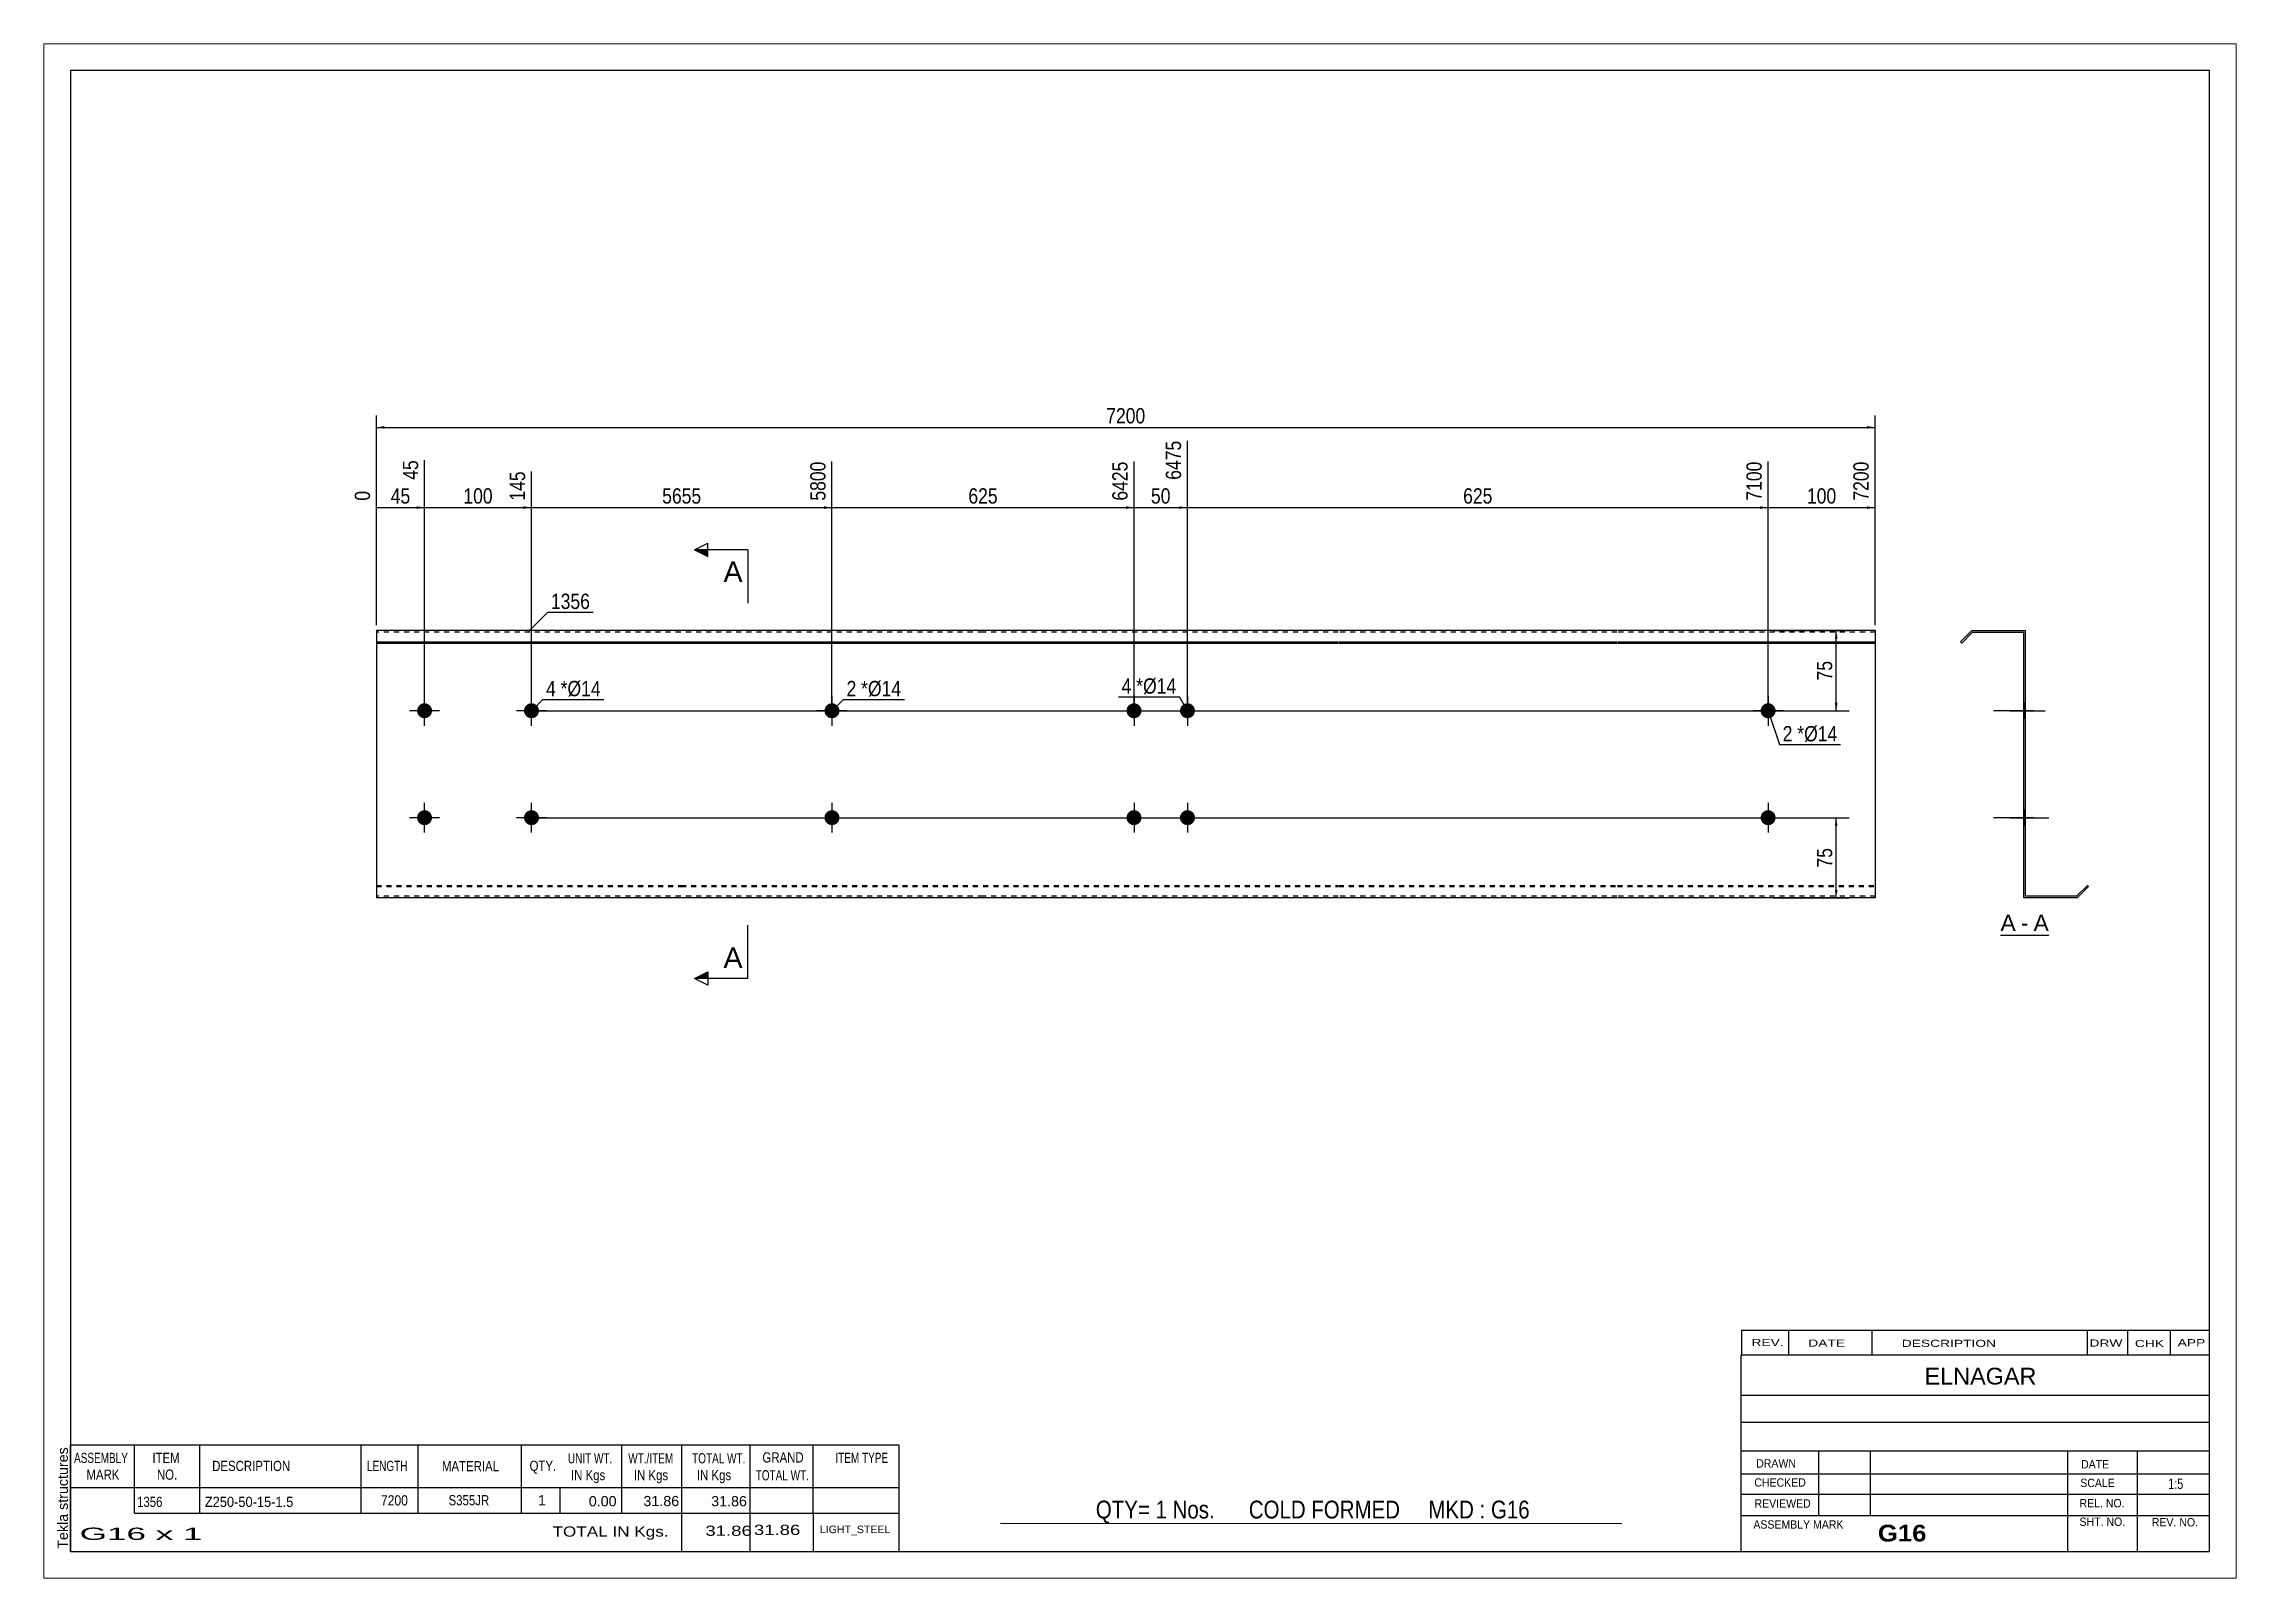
# Paper-space layout 'Layout1' of a CAD drawing. Header units: millimetres. Extents: x 0 to 410, y 0 to 287.
# The model-space entities are those that its viewports show. They can reach past a viewport. Long polylines and large blocks are cut down to what shows.
import ezdxf

# ---------------------------------------------------------------- set-up
doc = ezdxf.new("R2010")
doc.units = ezdxf.units.MM
doc.linetypes.add('DXK_LINE_DOT1', pattern=[1.8814, 0.9407, -0.9407])
doc.layers.add('Viewport layer', color=7, linetype='Continuous', plot=False)
doc.styles.add('Arial', font='ARIAL.TTF', dxfattribs={"height": 0.2})
doc.styles.add('Arial Bold', font='ARIALBD.TTF', dxfattribs={"height": 0.2})
doc.styles.add('Arial Narrow', font='ARIALN.TTF', dxfattribs={"height": 0.2})

# ---------------------------------------------------------------- blocks, each defined once
blk = doc.blocks.new('Unknown-629090086-1548')
at = {"color": 5, "linetype": 'Continuous'}
for p, q in [((342.8, 129.75), (-57.2, 129.75)), ((-57.2, 129.75), (-57.2, -147.25)), ((342.8, -147.25), (342.8, 129.75)), ((-57.2, -147.25), (342.8, -147.25))]:
    blk.add_line(p, q, dxfattribs=at)
at = {"color": 174, "linetype": 'Continuous', "style": 'Arial'}
blk.add_text('Tekla structures', height=1.9102, rotation=90, dxfattribs=at).set_placement((-57.7, -146.75))
blk = doc.blocks.new('Unknown-629090086-12 - 1227')
at = {"color": 7, "linetype": 'Continuous'}
blk.add_line((303.73, -31.95), (312.76, -31.95), dxfattribs=at)
at = {"color": 0, "linetype": 'Continuous'}
blk.add_wipeout([(306.57, -31.2), (306.57, -28), (303.73, -28), (303.73, -31.2)], dxfattribs=at)
blk.add_wipeout([(308.95, -31.2), (308.95, -28), (307.53, -28), (307.53, -31.2)], dxfattribs=at)
at = {"color": 96, "linetype": 'Continuous', "style": 'Arial'}
blk.add_text('A', height=3.06, dxfattribs=at).set_placement((303.73, -31.2))
at = {"color": 0, "linetype": 'Continuous'}
blk.add_wipeout([(312.76, -31.2), (312.76, -28), (309.91, -28), (309.91, -31.2)], dxfattribs=at)
at = {"color": 96, "linetype": 'Continuous', "style": 'Arial'}
for s, p in [('A', (309.91, -31.2)), ('-', (307.53, -31.2))]:
    blk.add_text(s, height=3.06, dxfattribs=at).set_placement(p)
blk = doc.blocks.new('Bolt-629090086-1223 - 1203')
at = {"linetype": 'Continuous'}
blk.add_hatch(color=3, dxfattribs=at).paths.add_polyline_path([(86.59, 10, -1), (83.79, 10, -1)])
at = {"color": 3, "linetype": 'Continuous'}
for p, q in [((85.19, 12.8), (85.19, 7.2)), ((87.99, 10), (82.39, 10))]:
    blk.add_line(p, q, dxfattribs=at)
blk = doc.blocks.new('Part-629090086-1218 - 1203')
at = {"color": 2, "linetype": 'Continuous'}
for p, q in [((0, 25), (0, -25)), ((56.9, 25), (0, 25)), ((113.39, 25), (57, 25)), ((179.88, 25), (113.49, 25)), ((231.98, 25), (179.98, 25)), ((280.27, 25), (232.08, 25)), ((280.27, 25), (280.27, -25)), ((0, 22.88), (56.9, 22.88)), ((0, 22.67), (56.9, 22.67)), ((57, 22.88), (113.39, 22.88)), ((57, 22.67), (113.39, 22.67)), ((113.49, 22.88), (179.88, 22.88)), ((113.49, 22.67), (179.88, 22.67)), ((179.98, 22.88), (231.98, 22.88)), ((179.98, 22.67), (231.98, 22.67)), ((232.08, 22.88), (280.27, 22.88)), ((232.08, 22.67), (280.27, 22.67)), ((56.9, -25), (0, -25)), ((113.39, -25), (57, -25)), ((179.88, -25), (113.49, -25)), ((231.98, -25), (179.98, -25)), ((280.27, -25), (232.08, -25))]:
    blk.add_line(p, q, dxfattribs=at)
at = {"color": 7, "linetype": 'DXK_LINE_DOT1'}
for p, q in [((56.9, 24.7), (0, 24.7)), ((113.39, 24.7), (57, 24.7)), ((179.88, 24.7), (113.49, 24.7)), ((231.98, 24.7), (179.98, 24.7)), ((280.27, 24.7), (232.08, 24.7)), ((0, -22.67), (56.9, -22.67)), ((0, -22.88), (56.9, -22.88)), ((57, -22.67), (113.39, -22.67)), ((57, -22.88), (113.39, -22.88)), ((113.49, -22.67), (179.88, -22.67)), ((113.49, -22.88), (179.88, -22.88)), ((179.98, -22.67), (231.98, -22.67)), ((179.98, -22.88), (231.98, -22.88)), ((232.08, -22.67), (280.27, -22.67)), ((232.08, -22.88), (280.27, -22.88)), ((56.9, -24.7), (0, -24.7)), ((113.39, -24.7), (57, -24.7)), ((179.88, -24.7), (113.49, -24.7)), ((231.98, -24.7), (179.98, -24.7)), ((280.27, -24.7), (232.08, -24.7))]:
    blk.add_line(p, q, dxfattribs=at)
blk = doc.blocks.new('Bolt-629090086-1219 - 1203')
at = {"linetype": 'Continuous'}
for points in [[(143.08, 10, -1), (140.28, 10, -1)], [(153.08, 10, -1), (150.28, 10, -1)], [(143.08, -10, -1), (140.28, -10, -1)], [(153.08, -10, -1), (150.28, -10, -1)]]:
    blk.add_hatch(color=3, dxfattribs=at).paths.add_polyline_path(points)
at = {"color": 3, "linetype": 'Continuous'}
for p, q in [((141.68, 12.8), (141.68, 7.2)), ((151.68, 12.8), (151.68, 7.2)), ((138.88, 10), (144.48, 10)), ((148.88, 10), (154.48, 10)), ((141.68, -7.2), (141.68, -12.8)), ((151.68, -7.2), (151.68, -12.8)), ((138.88, -10), (144.48, -10)), ((148.88, -10), (154.48, -10))]:
    blk.add_line(p, q, dxfattribs=at)
blk = doc.blocks.new('Bolt-629090086-1220 - 1203')
at = {"linetype": 'Continuous'}
blk.add_hatch(color=3, dxfattribs=at).paths.add_polyline_path([(86.59, -10, -1), (83.79, -10, -1)])
at = {"color": 3, "linetype": 'Continuous'}
for p, q in [((85.19, -7.2), (85.19, -12.8)), ((82.39, -10), (87.99, -10))]:
    blk.add_line(p, q, dxfattribs=at)
blk = doc.blocks.new('Bolt-629090086-1221 - 1203')
at = {"linetype": 'Continuous'}
blk.add_hatch(color=3, dxfattribs=at).paths.add_polyline_path([(261.67, -10, -1), (258.87, -10, -1)])
at = {"color": 3, "linetype": 'Continuous'}
for p, q in [((260.27, -7.2), (260.27, -12.8)), ((257.47, -10), (263.07, -10))]:
    blk.add_line(p, q, dxfattribs=at)
blk = doc.blocks.new('Bolt-629090086-1222 - 1203')
at = {"linetype": 'Continuous'}
blk.add_hatch(color=3, dxfattribs=at).paths.add_polyline_path([(261.67, 10, -1), (258.87, 10, -1)])
at = {"color": 3, "linetype": 'Continuous'}
for p, q in [((260.27, 12.8), (260.27, 7.2)), ((263.07, 10), (257.47, 10))]:
    blk.add_line(p, q, dxfattribs=at)
blk = doc.blocks.new('Bolt-629090086-1224 - 1203')
at = {"linetype": 'Continuous'}
for points in [[(9, 8.6, -1), (9, 11.4, -1)], [(29, 8.6, -1), (29, 11.4, -1)], [(9, -11.4, -1), (9, -8.6, -1)], [(29, -11.4, -1), (29, -8.6, -1)]]:
    blk.add_hatch(color=3, dxfattribs=at).paths.add_polyline_path(points)
at = {"color": 3, "linetype": 'Continuous'}
for p, q in [((9, 7.2), (9, 12.8)), ((29, 7.2), (29, 12.8)), ((11.8, 10), (6.2, 10)), ((31.8, 10), (26.2, 10)), ((9, -12.8), (9, -7.2)), ((29, -12.8), (29, -7.2)), ((11.8, -10), (6.2, -10)), ((31.8, -10), (26.2, -10))]:
    blk.add_line(p, q, dxfattribs=at)
blk = doc.blocks.new('Bolt-629090086-1232 - 1227')
at = {"linetype": 'Continuous'}
blk.add_hatch(color=3, dxfattribs=at).paths.add_polyline_path([(308.39, -11.4), (308.39, -8.6), (308.09, -8.6), (308.09, -11.4)])
at = {"color": 3, "linetype": 'Continuous'}
for p, q in [((306.19, -10), (312.79, -10)), ((308.09, -8.6), (308.39, -8.6)), ((308.09, -11.4), (308.39, -11.4))]:
    blk.add_line(p, q, dxfattribs=at)
blk = doc.blocks.new('Part-629090086-1229 - 1227')
at = {"color": 2, "linetype": 'Continuous'}
for p, q in [((298.39, 25), (296.27, 22.88)), ((296.48, 22.67), (298.52, 24.7)), ((298.39, 25), (308.39, 25)), ((298.52, 24.7), (308.09, 24.7)), ((308.09, -25), (308.09, 24.7)), ((308.39, -24.7), (308.39, 25)), ((296.27, 22.88), (296.48, 22.67)), ((317.97, -24.7), (320, -22.67)), ((318.09, -25), (320.21, -22.88)), ((320.21, -22.88), (320, -22.67)), ((318.09, -25), (308.09, -25)), ((317.97, -24.7), (308.39, -24.7))]:
    blk.add_line(p, q, dxfattribs=at)
blk = doc.blocks.new('Bolt-629090086-1230 - 1227')
at = {"linetype": 'Continuous'}
for points in [[(308.39, 8.6), (308.39, 11.4), (308.09, 11.4), (308.09, 8.6)], [(308.39, 8.6), (308.39, 11.4), (308.09, 11.4), (308.09, 8.6)], [(308.39, -11.4), (308.39, -8.6), (308.09, -8.6), (308.09, -11.4)], [(308.39, -11.4), (308.39, -8.6), (308.09, -8.6), (308.09, -11.4)]]:
    blk.add_hatch(color=3, dxfattribs=at).paths.add_polyline_path(points)
at = {"color": 3, "linetype": 'Continuous'}
for p, q in [((305.49, 10), (312.09, 10)), ((305.49, 10), (312.09, 10)), ((308.09, 11.4), (308.39, 11.4)), ((308.09, 11.4), (308.39, 11.4)), ((308.09, 8.6), (308.39, 8.6)), ((308.09, 8.6), (308.39, 8.6)), ((305.49, -10), (312.09, -10)), ((305.49, -10), (312.09, -10)), ((308.09, -8.6), (308.39, -8.6)), ((308.09, -8.6), (308.39, -8.6)), ((308.09, -11.4), (308.39, -11.4)), ((308.09, -11.4), (308.39, -11.4))]:
    blk.add_line(p, q, dxfattribs=at)
blk = doc.blocks.new('Bolt-629090086-1231 - 1227')
at = {"linetype": 'Continuous'}
blk.add_hatch(color=3, dxfattribs=at).paths.add_polyline_path([(308.39, -11.4), (308.39, -8.6), (308.09, -8.6), (308.09, -11.4)])
at = {"color": 3, "linetype": 'Continuous'}
for p, q in [((306.19, -10), (312.79, -10)), ((308.09, -8.6), (308.39, -8.6)), ((308.09, -11.4), (308.39, -11.4))]:
    blk.add_line(p, q, dxfattribs=at)
blk = doc.blocks.new('Bolt-629090086-1233 - 1227')
at = {"linetype": 'Continuous'}
blk.add_hatch(color=3, dxfattribs=at).paths.add_polyline_path([(308.39, 8.6), (308.39, 11.4), (308.09, 11.4), (308.09, 8.6)])
at = {"color": 3, "linetype": 'Continuous'}
for p, q in [((309.99, 10), (303.39, 10)), ((308.39, 11.4), (308.09, 11.4)), ((308.39, 8.6), (308.09, 8.6))]:
    blk.add_line(p, q, dxfattribs=at)
blk = doc.blocks.new('Bolt-629090086-1234 - 1227')
at = {"linetype": 'Continuous'}
blk.add_hatch(color=3, dxfattribs=at).paths.add_polyline_path([(308.39, 8.6), (308.39, 11.4), (308.09, 11.4), (308.09, 8.6)])
at = {"color": 3, "linetype": 'Continuous'}
for p, q in [((309.99, 10), (303.39, 10)), ((308.39, 11.4), (308.09, 11.4)), ((308.39, 8.6), (308.09, 8.6))]:
    blk.add_line(p, q, dxfattribs=at)
blk = doc.blocks.new('Bolt-629090086-1235 - 1227')
at = {"linetype": 'Continuous'}
for points in [[(308.39, 8.6), (308.39, 11.4), (308.09, 11.4), (308.09, 8.6)], [(308.39, 8.6), (308.39, 11.4), (308.09, 11.4), (308.09, 8.6)], [(308.39, -11.4), (308.39, -8.6), (308.09, -8.6), (308.09, -11.4)], [(308.39, -11.4), (308.39, -8.6), (308.09, -8.6), (308.09, -11.4)]]:
    blk.add_hatch(color=3, dxfattribs=at).paths.add_polyline_path(points)
at = {"color": 3, "linetype": 'Continuous'}
for p, q in [((309.99, 10), (302.39, 10)), ((309.99, 10), (302.39, 10)), ((308.39, 11.4), (308.09, 11.4)), ((308.39, 11.4), (308.09, 11.4)), ((308.39, 8.6), (308.09, 8.6)), ((308.39, 8.6), (308.09, 8.6)), ((309.99, -10), (302.39, -10)), ((309.99, -10), (302.39, -10)), ((308.39, -8.6), (308.09, -8.6)), ((308.39, -8.6), (308.09, -8.6)), ((308.39, -11.4), (308.09, -11.4)), ((308.39, -11.4), (308.09, -11.4))]:
    blk.add_line(p, q, dxfattribs=at)
blk = doc.blocks.new('StraightDimension-629090086-1283 - 1203')
at = {"linetype": 'Continuous'}
for points in [[(272.75, -11.5), (273, -10), (273.25, -11.5)], [(273.25, -23.5), (273, -25), (272.75, -23.5)]]:
    blk.add_hatch(color=7, dxfattribs=at).paths.add_polyline_path(points)
at = {"color": 7, "linetype": 'Continuous'}
for p, q in [((30, -10), (275.4, -10)), ((273, -25), (273, -10)), ((261.27, -25), (275.4, -25))]:
    blk.add_line(p, q, dxfattribs=at)
at = {"color": 0}
blk.add_wipeout([(272.85, -15.07), (268.65, -15.07), (268.65, -19.93), (272.85, -19.93)], dxfattribs=at)
at = {"color": 3, "style": 'Arial Narrow'}
blk.add_text('75', height=2.863, rotation=90.0002, dxfattribs=at).set_placement((272.25, -19.33))
blk = doc.blocks.new('StraightDimension-629090086-1244 - 1203')
at = {"linetype": 'Continuous'}
blk.add_hatch(color=7, dxfattribs=at).paths.add_polyline_path([(150.18, 48.25), (151.68, 48), (150.18, 47.75)])
at = {"color": 7, "linetype": 'Continuous'}
for p, q in [((151.68, 11), (151.68, 60.51)), ((141.68, 11), (141.68, 56.61)), ((141.68, 48), (151.68, 48))]:
    blk.add_line(p, q, dxfattribs=at)
at = {"color": 0}
blk.add_wipeout([(149.11, 48.15), (149.11, 52.35), (144.25, 52.35), (144.25, 48.15)], dxfattribs=at)
at = {"color": 0, "linetype": 'Continuous'}
blk.add_wipeout([(151.08, 61.11), (146.88, 61.11), (146.88, 52.6), (151.08, 52.6)], dxfattribs=at)
at = {"color": 3, "linetype": 'Continuous', "style": 'Arial Narrow'}
blk.add_text('6475', height=2.863, rotation=90.0002, dxfattribs=at).set_placement((150.48, 53.2))
at = {"color": 3, "style": 'Arial Narrow'}
blk.add_text('50', height=2.863, dxfattribs=at).set_placement((144.85, 48.75))
blk = doc.blocks.new('StraightDimension-629090086-1243 - 1203')
at = {"linetype": 'Continuous'}
blk.add_hatch(color=7, dxfattribs=at).paths.add_polyline_path([(258.77, 48.25), (260.27, 48), (258.77, 47.75)])
at = {"color": 7, "linetype": 'Continuous'}
for p, q in [((151.68, 11), (151.68, 60.51)), ((260.27, 11), (260.27, 56.61)), ((151.68, 48), (260.27, 48))]:
    blk.add_line(p, q, dxfattribs=at)
at = {"color": 0, "linetype": 'Continuous'}
blk.add_wipeout([(259.67, 57.21), (255.47, 57.21), (255.47, 48.7), (259.67, 48.7)], dxfattribs=at)
at = {"color": 0}
blk.add_wipeout([(209.32, 48.15), (209.32, 52.35), (202.63, 52.35), (202.63, 48.15)], dxfattribs=at)
at = {"color": 3, "linetype": 'Continuous', "style": 'Arial Narrow'}
blk.add_text('7100', height=2.863, rotation=90.0002, dxfattribs=at).set_placement((259.07, 49.3))
at = {"color": 3, "style": 'Arial Narrow'}
blk.add_text('625', height=2.863, dxfattribs=at).set_placement((203.23, 48.75))
blk = doc.blocks.new('StraightDimension-629090086-1242 - 1203')
at = {"linetype": 'Continuous'}
blk.add_hatch(color=7, dxfattribs=at).paths.add_polyline_path([(278.77, 48.25), (280.27, 48), (278.77, 47.75)])
at = {"color": 7, "linetype": 'Continuous'}
for p, q in [((260.27, 11), (260.27, 56.61)), ((280.27, 26), (280.27, 56.61)), ((260.27, 48), (280.27, 48))]:
    blk.add_line(p, q, dxfattribs=at)
at = {"color": 0}
blk.add_wipeout([(273.61, 48.15), (273.61, 52.35), (266.93, 52.35), (266.93, 48.15)], dxfattribs=at)
at = {"color": 3, "style": 'Arial Narrow'}
blk.add_text('100', height=2.863, dxfattribs=at).set_placement((267.53, 48.75))
at = {"color": 0, "linetype": 'Continuous'}
blk.add_wipeout([(279.67, 57.21), (275.47, 57.21), (275.47, 48.7), (279.67, 48.7)], dxfattribs=at)
at = {"color": 3, "linetype": 'Continuous', "style": 'Arial Narrow'}
blk.add_text('7200', height=2.863, rotation=90.0002, dxfattribs=at).set_placement((279.07, 49.3))
blk = doc.blocks.new('StraightDimension-629090086-1245 - 1203')
at = {"linetype": 'Continuous'}
blk.add_hatch(color=7, dxfattribs=at).paths.add_polyline_path([(140.18, 48.25), (141.68, 48), (140.18, 47.75)])
at = {"color": 7, "linetype": 'Continuous'}
for p, q in [((85.19, 11), (85.19, 56.61)), ((141.68, 11), (141.68, 56.61)), ((85.19, 48), (141.68, 48))]:
    blk.add_line(p, q, dxfattribs=at)
at = {"color": 0, "linetype": 'Continuous'}
blk.add_wipeout([(141.08, 57.21), (136.88, 57.21), (136.88, 48.7), (141.08, 48.7)], dxfattribs=at)
at = {"color": 0}
blk.add_wipeout([(116.78, 48.15), (116.78, 52.35), (110.1, 52.35), (110.1, 48.15)], dxfattribs=at)
at = {"color": 3, "linetype": 'Continuous', "style": 'Arial Narrow'}
blk.add_text('6425', height=2.863, rotation=90.0002, dxfattribs=at).set_placement((140.48, 49.3))
at = {"color": 3, "style": 'Arial Narrow'}
blk.add_text('625', height=2.863, dxfattribs=at).set_placement((110.7, 48.75))
blk = doc.blocks.new('StraightDimension-629090086-1246 - 1203')
at = {"linetype": 'Continuous'}
blk.add_hatch(color=7, dxfattribs=at).paths.add_polyline_path([(83.69, 48.25), (85.19, 48), (83.69, 47.75)])
at = {"color": 7, "linetype": 'Continuous'}
for p, q in [((29, 11), (29, 54.78)), ((85.19, 11), (85.19, 56.61)), ((29, 48), (85.19, 48))]:
    blk.add_line(p, q, dxfattribs=at)
at = {"color": 0, "linetype": 'Continuous'}
blk.add_wipeout([(84.59, 57.21), (80.39, 57.21), (80.39, 48.7), (84.59, 48.7)], dxfattribs=at)
at = {"color": 0}
blk.add_wipeout([(61.35, 48.15), (61.35, 52.35), (52.84, 52.35), (52.84, 48.15)], dxfattribs=at)
at = {"color": 3, "linetype": 'Continuous', "style": 'Arial Narrow'}
blk.add_text('5800', height=2.863, rotation=90.0002, dxfattribs=at).set_placement((83.99, 49.3))
at = {"color": 3, "style": 'Arial Narrow'}
blk.add_text('5655', height=2.863, dxfattribs=at).set_placement((53.44, 48.75))
blk = doc.blocks.new('StraightDimension-629090086-1247 - 1203')
at = {"linetype": 'Continuous'}
blk.add_hatch(color=7, dxfattribs=at).paths.add_polyline_path([(27.5, 48.25), (29, 48), (27.5, 47.75)])
at = {"color": 7, "linetype": 'Continuous'}
for p, q in [((9, 11), (9, 56.86)), ((29, 11), (29, 54.78)), ((9, 48), (29, 48))]:
    blk.add_line(p, q, dxfattribs=at)
at = {"color": 0}
blk.add_wipeout([(22.34, 48.15), (22.34, 52.35), (15.66, 52.35), (15.66, 48.15)], dxfattribs=at)
at = {"color": 3, "style": 'Arial Narrow'}
blk.add_text('100', height=2.863, dxfattribs=at).set_placement((16.26, 48.75))
at = {"color": 0, "linetype": 'Continuous'}
blk.add_wipeout([(28.4, 55.38), (24.2, 55.38), (24.2, 48.7), (28.4, 48.7)], dxfattribs=at)
at = {"color": 3, "linetype": 'Continuous', "style": 'Arial Narrow'}
blk.add_text('145', height=2.863, rotation=90.0002, dxfattribs=at).set_placement((27.8, 49.3))
blk = doc.blocks.new('StraightDimension-629090086-1248 - 1203')
at = {"linetype": 'Continuous'}
blk.add_hatch(color=7, dxfattribs=at).paths.add_polyline_path([(7.5, 48.25), (9, 48), (7.5, 47.75)])
at = {"color": 7, "linetype": 'Continuous'}
for p, q in [((9, 11), (9, 56.86)), ((0, 26), (0, 51.13)), ((0, 48), (9, 48))]:
    blk.add_line(p, q, dxfattribs=at)
at = {"color": 0, "linetype": 'Continuous'}
blk.add_wipeout([(-0.6, 51.73), (-4.8, 51.73), (-4.8, 48.7), (-0.6, 48.7)], dxfattribs=at)
at = {"color": 0}
blk.add_wipeout([(6.93, 48.15), (6.93, 52.35), (2.07, 52.35), (2.07, 48.15)], dxfattribs=at)
at = {"color": 3, "linetype": 'Continuous', "style": 'Arial Narrow'}
blk.add_text('0', height=2.86, rotation=90.0002, dxfattribs=at).set_placement((-1.2, 49.3))
at = {"color": 0, "linetype": 'Continuous'}
blk.add_wipeout([(8.4, 57.46), (4.2, 57.46), (4.2, 52.6), (8.4, 52.6)], dxfattribs=at)
at = {"color": 3, "linetype": 'Continuous', "style": 'Arial Narrow'}
blk.add_text('45', height=2.863, rotation=90.0002, dxfattribs=at).set_placement((7.8, 53.2))
at = {"color": 3, "style": 'Arial Narrow'}
blk.add_text('45', height=2.863, dxfattribs=at).set_placement((2.67, 48.75))
blk = doc.blocks.new('StraightDimension-629090086-1275 - 1203')
at = {"linetype": 'Continuous'}
for points in [[(272.75, 23.5), (273, 25), (273.25, 23.5)], [(273.25, 11.5), (273, 10), (272.75, 11.5)]]:
    blk.add_hatch(color=7, dxfattribs=at).paths.add_polyline_path(points)
at = {"color": 7, "linetype": 'Continuous'}
for p, q in [((261.27, 25), (275.4, 25)), ((273, 10), (273, 25)), ((30, 10), (275.4, 10))]:
    blk.add_line(p, q, dxfattribs=at)
at = {"color": 0}
blk.add_wipeout([(272.85, 19.93), (268.65, 19.93), (268.65, 15.07), (272.85, 15.07)], dxfattribs=at)
at = {"color": 3, "style": 'Arial Narrow'}
blk.add_text('75', height=2.863, rotation=90.0002, dxfattribs=at).set_placement((272.25, 15.67))
blk = doc.blocks.new('StraightDimension-629090086-1291 - 1203')
at = {"linetype": 'Continuous'}
for points in [[(1.5, 62.75), (0, 63), (1.5, 63.25)], [(278.77, 63.25), (280.27, 63), (278.77, 62.75)]]:
    blk.add_hatch(color=7, dxfattribs=at).paths.add_polyline_path(points)
at = {"color": 7, "linetype": 'Continuous'}
for p, q in [((0, 26), (0, 65.25)), ((0, 63), (280.27, 63)), ((280.27, 26), (280.27, 65.25))]:
    blk.add_line(p, q, dxfattribs=at)
at = {"color": 0}
blk.add_wipeout([(144.39, 63.15), (144.39, 67.35), (135.88, 67.35), (135.88, 63.15)], dxfattribs=at)
at = {"color": 3, "style": 'Arial Narrow'}
blk.add_text('7200', height=2.863, dxfattribs=at).set_placement((136.48, 63.75))
blk = doc.blocks.new('CBS_REVISION-629090086-1572')
at = {"color": 7, "linetype": 'Continuous'}
for p, q in [((255.29, -105.87), (342.79, -105.87)), ((255.29, -105.87), (255.29, -110.5)), ((264.09, -105.87), (264.09, -110.5)), ((279.68, -105.87), (279.68, -110.44)), ((319.94, -105.87), (319.94, -110.5)), ((327.48, -105.87), (327.48, -110.5)), ((335.43, -105.87), (335.43, -110.5)), ((255.29, -110.5), (342.79, -110.5))]:
    blk.add_line(p, q, dxfattribs=at)
at = {"color": 7, "style": 'Arial Narrow', "width": 1.7}
for s, height, p in [('REV.', 1.326, (257.15, -108.82)), ('DATE', 1.326, (267.78, -108.94)), ('DESCRIPTION', 1.3257, (285.26, -108.99)), ('DRW', 1.326, (320.37, -108.93)), ('CHK', 1.326, (328.86, -109.02)), ('APP', 1.326, (336.86, -108.87))]:
    blk.add_text(s, height=height, dxfattribs=at).set_placement(p)
blk = doc.blocks.new('CBS_BOM-629090086-1569')
at = {"color": 7, "linetype": 'Continuous'}
for p, q in [((-57.23, -135.28), (-57.23, -127.28)), ((-57.23, -127.28), (97.69, -127.28)), ((-45.23, -135.28), (-45.23, -127.28)), ((-33.04, -135.28), (-33.04, -127.28)), ((-2.88, -135.28), (-2.88, -127.28)), ((7.8, -135.28), (7.8, -127.28)), ((27.12, -135.28), (27.12, -127.28)), ((45.92, -135.28), (45.92, -127.28)), ((57.13, -135.28), (57.13, -127.28)), ((69.92, -135.28), (69.92, -127.28)), ((81.67, -135.28), (81.67, -127.28)), ((97.69, -127.29), (97.69, -135.27)), ((-57.23, -135.28), (97.69, -135.28)), ((-57.23, -140.08), (-57.23, -135.28)), ((-45.23, -140.08), (-45.23, -135.28)), ((-33.04, -140.08), (-33.04, -135.28)), ((-2.88, -140.08), (-2.88, -135.28)), ((7.8, -140.08), (7.8, -135.28)), ((27.12, -140.08), (27.12, -135.28)), ((34.38, -140.08), (34.38, -135.28)), ((45.92, -140.08), (45.92, -135.28)), ((57.13, -140.08), (57.13, -135.28)), ((69.92, -140.08), (69.92, -135.28)), ((81.69, -140.08), (81.69, -135.28)), ((97.69, -135.28), (97.69, -140.08)), ((-57.23, -147.28), (-57.23, -140.1)), ((-45.23, -140.08), (97.69, -140.08)), ((57.13, -147.28), (57.13, -140.1)), ((69.92, -147.28), (69.92, -140.1)), ((81.73, -147.28), (81.73, -140.1)), ((97.69, -140.08), (97.69, -147.28)), ((-57.23, -147.28), (97.69, -147.28))]:
    blk.add_line(p, q, dxfattribs=at)
at = {"color": 3, "linetype": 'Continuous', "style": 'Arial'}
for s, height, width, p in [('ASSEMBLY', 1.91, 0.7, (-56.55, -130.71)), ('ITEM', 1.91, 0.8, (-41.9, -130.71)), ('DESCRIPTION', 1.9102, 0.8, (-30.72, -132.21)), ('LENGTH', 1.91, 0.7, (-1.77, -132.21)), ('MATERIAL', 1.91, 0.8, (12.25, -132.26)), ('QTY.', 1.91, 0.8, (28.64, -132.18)), ('UNIT WT.', 1.91, 0.7, (35.81, -130.78)), ('WT./ITEM', 1.91, 0.7, (47.1, -130.78)), ('TOTAL WT.', 1.91, 0.7, (59.04, -130.78)), ('GRAND', 1.91, 0.8, (72.19, -130.62)), ('ITEM TYPE', 1.91, 0.7, (85.83, -130.7)), ('MARK', 1.91, 0.8, (-54.23, -133.84)), ('NO.', 1.91, 0.8, (-41.05, -133.84)), ('IN Kgs', 1.91, 0.8, (36.39, -133.92)), ('IN Kgs', 1.91, 0.8, (48.14, -133.92)), ('IN Kgs', 1.91, 0.8, (59.93, -133.92)), ('TOTAL WT.', 1.91, 0.7, (70.93, -133.96))]:
    blk.add_text(s, height=height, dxfattribs=dict(at, width=width)).set_placement(p)
at = {"color": 7, "linetype": 'Continuous', "style": 'Arial'}
for s, height, width, p in [('1356', 1.91, 0.8, (-44.77, -138.93)), ('Z250-50-15-1.5', 1.9102, 0.9, (-32.1, -138.93)), ('7200', 1.91, 0.85, (0.84, -138.65)), ('S355JR', 1.91, 0.8, (13.49, -138.62))]:
    blk.add_text(s, height=height, dxfattribs=dict(at, width=width)).set_placement(p)
for s, p in [('1', (30.21, -138.62)), ('0.00', (39.72, -138.81)), ('31.86', (49.94, -138.78)), ('31.86', (62.61, -138.81))]:
    blk.add_text(s, height=1.91, dxfattribs=at).set_placement(p)
at = {"color": 6, "linetype": 'Continuous', "style": 'Arial'}
for s, height, width, p in [('G16 x 1', 2.292, 2.05, (-55.51, -145.09)), ('TOTAL IN Kgs.', 1.9102, 1.2, (32.93, -144.48)), ('31.86', 1.91, 1.3, (61.52, -144.33)), ('31.86', 1.91, 1.3, (70.59, -144.17))]:
    blk.add_text(s, height=height, dxfattribs=dict(at, width=width)).set_placement(p)
blk.add_text('LIGHT_STEEL', height=1.4135, dxfattribs=at).set_placement((82.94, -143.83))
blk = doc.blocks.new('CBS_CALLOFF-629090086-1570')
at = {"color": 7, "linetype": 'Continuous'}
blk.add_line((116.68, -141.98), (232.91, -142), dxfattribs=at)
at = {"color": 3, "linetype": 'Continuous', "style": 'Arial Narrow'}
blk.add_text('QTY= 1 Nos.      COLD FORMED     MKD : G16', height=3.3405, dxfattribs=at).set_placement((134.54, -141.09))
blk = doc.blocks.new('CBS_NAME_BLOG-629090086-1571')
at = {"color": 7, "linetype": 'Continuous'}
for p, q in [((255.21, -110.5), (342.73, -110.5)), ((255.21, -147.21), (255.21, -110.5)), ((255.21, -118.04), (342.73, -118.04)), ((255.28, -123.09), (342.8, -123.09)), ((255.21, -128.46), (342.73, -128.46)), ((269.73, -140.57), (269.73, -128.47)), ((279.42, -140.54), (279.42, -128.47)), ((316.33, -147.21), (316.33, -128.48)), ((329.38, -147.21), (329.38, -128.47)), ((255.22, -132.76), (342.8, -132.74)), ((255.21, -136.51), (342.73, -136.51)), ((255.21, -140.55), (342.73, -140.55)), ((255.21, -147.25), (342.8, -147.25))]:
    blk.add_line(p, q, dxfattribs=at)
at = {"color": 3, "linetype": 'Continuous', "style": 'Arial'}
blk.add_text('ELNAGAR', height=3.133, dxfattribs=at).set_placement((289.53, -116.03))
at = {"color": 3, "linetype": 'Continuous'}
for s, height, style, width, p in [('DRAWN', 1.566, 'Arial', 0.9, (258.04, -131.57)), ('DATE', 1.566, 'Arial', 0.9, (318.8, -131.73)), ('CHECKED', 1.566, 'Arial', 0.9, (257.69, -135.14)), ('SCALE', 1.566, 'Arial', 0.9, (318.65, -135.21)), ('1:5', 1.957, 'Arial Narrow', 0.9, (335.1, -135.57)), ('REVIEWED', 1.566, 'Arial', 0.9, (257.73, -139.06)), ('REL. NO.', 1.566, 'Arial', 0.9, (318.51, -139.01)), ('ASSEMBLY MARK', 1.5663, 'Arial', 0.9, (257.51, -142.99)), ('G16', 3.131, 'Arial Bold', 1.1, (280.79, -145.39)), ('SHT. NO.', 1.566, 'Arial', 0.9, (318.51, -142.48)), ('REV. NO.', 1.566, 'Arial', 0.9, (332.03, -142.57))]:
    blk.add_text(s, height=height, dxfattribs=dict(at, style=style, width=width)).set_placement(p)
blk = doc.blocks.new('SectionMark-629090086-1240 - 1203')
at = {"linetype": 'Continuous'}
for points in [[(61.96, 40.1), (61.96, 38.85), (59.46, 40.1)], [(61.96, -38.85), (61.96, -40.1), (59.46, -40.1)]]:
    blk.add_hatch(color=30, dxfattribs=at).paths.add_polyline_path(points)
at = {"color": 30, "linetype": 'Continuous'}
for p, q in [((59.46, 40.1), (61.96, 41.35)), ((61.96, 38.85), (61.96, 41.35)), ((59.46, 40.1), (61.96, 38.85)), ((59.46, -40.1), (61.96, -38.85)), ((61.96, -41.35), (59.46, -40.1)), ((61.96, -38.85), (61.96, -41.35))]:
    blk.add_line(p, q, dxfattribs=at)
at = {"color": 0, "linetype": 'Continuous'}
for points in [[(68.46, 34.1), (68.46, 38.1), (64.91, 38.1), (64.91, 34.1)], [(68.46, -38.1), (68.46, -34.1), (64.91, -34.1), (64.91, -38.1)]]:
    blk.add_wipeout(points, dxfattribs=at)
at = {"color": 30, "linetype": 'Continuous'}
for p, q in [((69.46, 40.1), (59.46, 40.1)), ((69.46, 40.1), (69.46, 30.1)), ((69.46, -40.1), (69.46, -30.1)), ((69.46, -40.1), (59.46, -40.1))]:
    blk.add_line(p, q, dxfattribs=at)
at = {"color": 96, "linetype": 'Continuous', "style": 'Arial'}
for p in [(64.91, 34.1), (64.91, -38.1)]:
    blk.add_text('A', height=3.82, dxfattribs=at).set_placement(p)
blk = doc.blocks.new('Mark-629090086-1294 - 1203')
at = {"color": 0}
blk.add_wipeout([(39.95, 29.04), (39.95, 32.04), (32.63, 32.04), (32.63, 29.04)], dxfattribs=at)
blk.add_wipeout([(39.95, 29.04), (39.95, 32.04), (32.63, 32.04), (32.63, 29.04)], dxfattribs=at)
at = {"color": 7, "linetype": 'Continuous'}
for p, q in [((28.5, 24.9), (32.03, 28.44)), ((32.03, 28.44), (40.55, 28.44))]:
    blk.add_line(p, q, dxfattribs=at)
at = {"color": 3, "style": 'Arial Narrow'}
blk.add_text('1356', height=2.863, dxfattribs=at).set_placement((32.63, 29.04))
blk = doc.blocks.new('MarkSet-629090086-1299 - 1203')
at = {"color": 0}
blk.add_wipeout([(89.74, 12.72), (89.74, 15.72), (87.92, 15.72), (87.92, 12.72)], dxfattribs=at)
blk.add_wipeout([(89.74, 12.72), (89.74, 15.72), (87.92, 15.72), (87.92, 12.72)], dxfattribs=at)
at = {"color": 7, "linetype": 'Continuous'}
blk.add_line((85.19, 10), (87.32, 12.12), dxfattribs=at)
at = {"color": 0}
blk.add_wipeout([(91.92, 12.72), (91.92, 15.72), (90.64, 15.72), (90.64, 12.72)], dxfattribs=at)
blk.add_wipeout([(91.92, 12.72), (91.92, 15.72), (90.64, 15.72), (90.64, 12.72)], dxfattribs=at)
at = {"color": 3, "style": 'Arial Narrow'}
blk.add_text('2', height=2.86, dxfattribs=at).set_placement((87.92, 12.72))
at = {"color": 0}
blk.add_wipeout([(98.13, 12.72), (98.13, 15.72), (91.92, 15.72), (91.92, 12.72)], dxfattribs=at)
blk.add_wipeout([(98.13, 12.72), (98.13, 15.72), (91.92, 15.72), (91.92, 12.72)], dxfattribs=at)
at = {"color": 7, "linetype": 'Continuous'}
blk.add_line((87.32, 12.12), (98.73, 12.12), dxfattribs=at)
at = {"color": 3, "style": 'Arial Narrow'}
for s, height, p in [('*', 2.86, (90.64, 12.72)), ('Ø14', 2.863, (91.92, 12.72))]:
    blk.add_text(s, height=height, dxfattribs=at).set_placement(p)
blk = doc.blocks.new('MarkSet-629090086-1304 - 1203')
at = {"color": 0}
blk.add_wipeout([(264.82, 4.28), (264.82, 7.28), (262.99, 7.28), (262.99, 4.28)], dxfattribs=at)
blk.add_wipeout([(264.82, 4.28), (264.82, 7.28), (262.99, 7.28), (262.99, 4.28)], dxfattribs=at)
at = {"color": 7, "linetype": 'Continuous'}
blk.add_line((260.27, 10), (262.39, 3.68), dxfattribs=at)
at = {"color": 0}
blk.add_wipeout([(267, 4.28), (267, 7.28), (265.72, 7.28), (265.72, 4.28)], dxfattribs=at)
blk.add_wipeout([(267, 4.28), (267, 7.28), (265.72, 7.28), (265.72, 4.28)], dxfattribs=at)
at = {"color": 3, "style": 'Arial Narrow'}
blk.add_text('2', height=2.86, dxfattribs=at).set_placement((262.99, 4.28))
at = {"color": 0}
blk.add_wipeout([(273.21, 4.28), (273.21, 7.28), (267, 7.28), (267, 4.28)], dxfattribs=at)
blk.add_wipeout([(273.21, 4.28), (273.21, 7.28), (267, 7.28), (267, 4.28)], dxfattribs=at)
at = {"color": 7, "linetype": 'Continuous'}
blk.add_line((262.39, 3.68), (273.81, 3.68), dxfattribs=at)
at = {"color": 3, "style": 'Arial Narrow'}
for s, height, p in [('*', 2.86, (265.72, 4.28)), ('Ø14', 2.863, (267, 4.28))]:
    blk.add_text(s, height=height, dxfattribs=at).set_placement(p)
blk = doc.blocks.new('Mark-629090086-1307 - 1203')
at = {"color": 0}
blk.add_wipeout([(141.19, 13.2), (141.19, 16.2), (139.36, 16.2), (139.36, 13.2)], dxfattribs=at)
blk.add_wipeout([(141.19, 13.2), (141.19, 16.2), (139.36, 16.2), (139.36, 13.2)], dxfattribs=at)
blk.add_wipeout([(143.37, 13.2), (143.37, 16.2), (142.09, 16.2), (142.09, 13.2)], dxfattribs=at)
blk.add_wipeout([(143.37, 13.2), (143.37, 16.2), (142.09, 16.2), (142.09, 13.2)], dxfattribs=at)
at = {"color": 3, "style": 'Arial Narrow'}
blk.add_text('4', height=2.86, dxfattribs=at).set_placement((139.36, 13.2))
at = {"color": 0}
blk.add_wipeout([(149.58, 13.2), (149.58, 16.2), (143.37, 16.2), (143.37, 13.2)], dxfattribs=at)
blk.add_wipeout([(149.58, 13.2), (149.58, 16.2), (143.37, 16.2), (143.37, 13.2)], dxfattribs=at)
at = {"color": 7, "linetype": 'Continuous'}
for p in [(138.76, 12.6), (151.68, 10)]:
    blk.add_line(p, (150.18, 12.6), dxfattribs=at)
at = {"color": 3, "style": 'Arial Narrow'}
for s, height, p in [('*', 2.86, (142.09, 13.2)), ('Ø14', 2.863, (143.37, 13.2))]:
    blk.add_text(s, height=height, dxfattribs=at).set_placement(p)
blk = doc.blocks.new('Mark-629090086-1308 - 1203')
at = {"color": 0}
blk.add_wipeout([(33.55, 12.72), (33.55, 15.72), (31.72, 15.72), (31.72, 12.72)], dxfattribs=at)
blk.add_wipeout([(33.55, 12.72), (33.55, 15.72), (31.72, 15.72), (31.72, 12.72)], dxfattribs=at)
at = {"color": 7, "linetype": 'Continuous'}
blk.add_line((29, 10), (31.12, 12.12), dxfattribs=at)
at = {"color": 0}
blk.add_wipeout([(35.73, 12.72), (35.73, 15.72), (34.45, 15.72), (34.45, 12.72)], dxfattribs=at)
blk.add_wipeout([(35.73, 12.72), (35.73, 15.72), (34.45, 15.72), (34.45, 12.72)], dxfattribs=at)
at = {"color": 3, "style": 'Arial Narrow'}
blk.add_text('4', height=2.86, dxfattribs=at).set_placement((31.72, 12.72))
at = {"color": 0}
blk.add_wipeout([(41.94, 12.72), (41.94, 15.72), (35.73, 15.72), (35.73, 12.72)], dxfattribs=at)
blk.add_wipeout([(41.94, 12.72), (41.94, 15.72), (35.73, 15.72), (35.73, 12.72)], dxfattribs=at)
at = {"color": 7, "linetype": 'Continuous'}
blk.add_line((31.12, 12.12), (42.54, 12.12), dxfattribs=at)
at = {"color": 3, "style": 'Arial Narrow'}
for s, height, p in [('*', 2.86, (34.45, 12.72)), ('Ø14', 2.863, (35.73, 12.72))]:
    blk.add_text(s, height=height, dxfattribs=at).set_placement(p)

msp = doc.modelspace()

# ---------------------------------------------------------------- block references
for name in ['Unknown-629090086-1548', 'Part-629090086-1218 - 1203', 'Part-629090086-1229 - 1227', 'Bolt-629090086-1224 - 1203', 'Bolt-629090086-1223 - 1203', 'Bolt-629090086-1219 - 1203', 'Bolt-629090086-1222 - 1203', 'Bolt-629090086-1235 - 1227', 'Bolt-629090086-1233 - 1227', 'Bolt-629090086-1234 - 1227', 'Bolt-629090086-1230 - 1227', 'Bolt-629090086-1220 - 1203', 'Bolt-629090086-1221 - 1203', 'Bolt-629090086-1232 - 1227', 'Bolt-629090086-1231 - 1227', 'CBS_REVISION-629090086-1572', 'CBS_NAME_BLOG-629090086-1571', 'CBS_BOM-629090086-1569', 'CBS_CALLOFF-629090086-1570']:
    msp.add_blockref(name, (0, 0))

# ---------------------------------------------------------------- next in the draw order: block references
for name in ['StraightDimension-629090086-1244 - 1203', 'StraightDimension-629090086-1283 - 1203', 'Unknown-629090086-12 - 1227']:
    msp.add_blockref(name, (0, 0))

# ---------------------------------------------------------------- next in the draw order: block references
for name in ['StraightDimension-629090086-1243 - 1203', 'StraightDimension-629090086-1245 - 1203']:
    msp.add_blockref(name, (0, 0))

# ---------------------------------------------------------------- next in the draw order: block references
for name in ['StraightDimension-629090086-1246 - 1203', 'StraightDimension-629090086-1242 - 1203']:
    msp.add_blockref(name, (0, 0))

# ---------------------------------------------------------------- next in the draw order: block references
msp.add_blockref('StraightDimension-629090086-1247 - 1203', (0, 0))

# ---------------------------------------------------------------- next in the draw order: block references
for name in ['StraightDimension-629090086-1248 - 1203', 'StraightDimension-629090086-1275 - 1203']:
    msp.add_blockref(name, (0, 0))

# ---------------------------------------------------------------- next in the draw order: block references
for name in ['StraightDimension-629090086-1291 - 1203', 'Mark-629090086-1308 - 1203', 'MarkSet-629090086-1299 - 1203', 'Mark-629090086-1307 - 1203', 'MarkSet-629090086-1304 - 1203']:
    msp.add_blockref(name, (0, 0))

# ---------------------------------------------------------------- next in the draw order: block references
for name in ['SectionMark-629090086-1240 - 1203', 'Mark-629090086-1294 - 1203']:
    msp.add_blockref(name, (0, 0))

psp = doc.layouts.get("Layout1")

# ---------------------------------------------------------------- viewports
at = {"layer": 'Viewport layer', "view_target_point": (142.8, -8.75)}
psp.add_viewport(center=(205, 143.5), size=(410, 287), view_center_point=(0, 0), view_height=287, dxfattribs=at)

doc.saveas('drawing.dxf')
